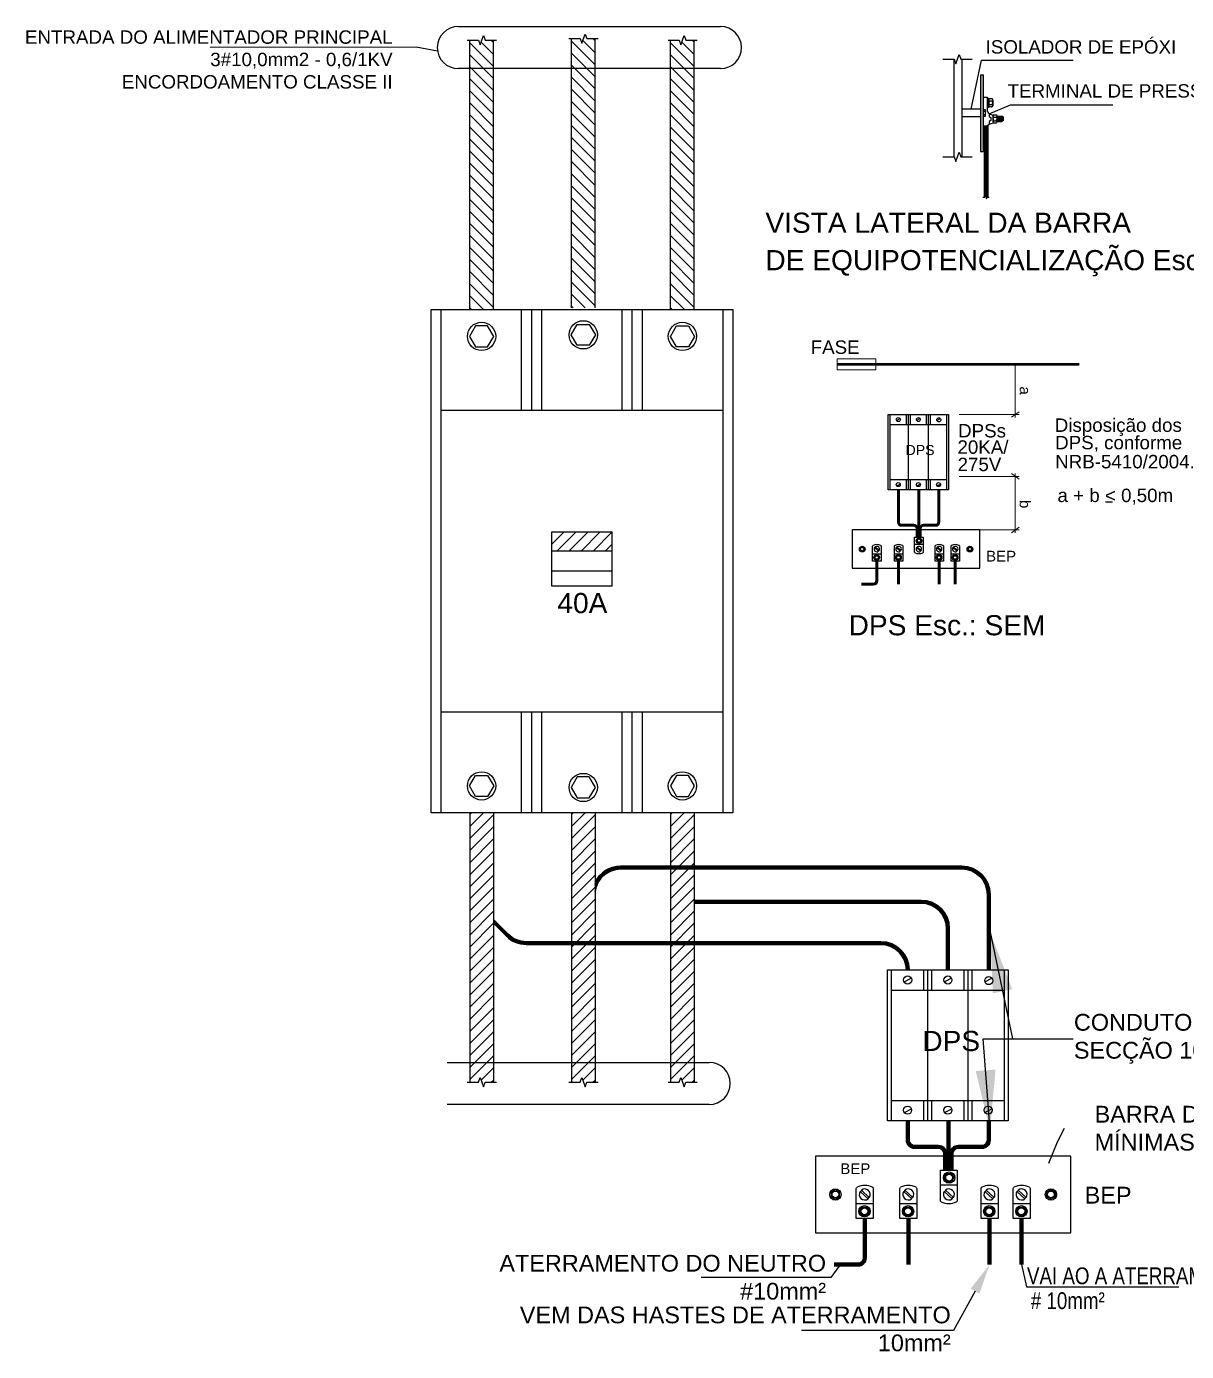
# Model space of a CAD drawing. Header units: millimetres. Extents: x 425 to 646, y 332 to 411.
# Drawn here: x 465.156 to 468.614, y 349.545 to 353.494 of the extents above; entities that cross this region are included whole.
import ezdxf
from ezdxf.enums import TextEntityAlignment as Align

# ---------------------------------------------------------------- set-up
doc = ezdxf.new("R2010")
doc.units = ezdxf.units.MM
doc.linetypes.add('Dashed', pattern=[0.75, 0.5, -0.25])
for name, color, linetype in [('C01', 1, 'Continuous'), ('C02', 7, 'Continuous'), ('C03', 7, 'Continuous'), ('C04', 7, 'Continuous'), ('Cotas', 1, 'Continuous'), ('L14', 7, 'Continuous'), ('L25', 7, 'Continuous'), ('L27', 7, 'Continuous'), ('LO-Condutos', 210, 'Continuous')]:
    doc.layers.add(name, color=color, linetype=linetype)
doc.layers.add('Cota', color=7, linetype='Continuous', lineweight=25)
doc.layers.add('EL -Condutos piso', color=8, linetype='Dashed', lineweight=30)
doc.styles.add('ARIAL', font='arial.ttf')
doc.dimstyles.get("Standard").update_dxf_attribs({"dimtxt": 0.18, "dimasz": 0.18, "dimexe": 0.18, "dimexo": 0.0625, "dimgap": 0.09, "dimtad": 0, "dimtih": 1, "dimtoh": 1, "dimdec": 4, "dimzin": 0, "dimdsep": 46, "dimtxsty": 'Standard', "dimcen": 0.09, "dimadec": 0, "dimazin": 0, "dimtfac": 1, "dimtdec": 4, "dimtofl": 0, "dimtmove": 0, "dimatfit": 3, "dimfxl": 0, "dimtolj": 1, "dimtzin": 0, "dimarcsym": 0})

# ---------------------------------------------------------------- blocks, each defined once
blk = doc.blocks.new('*X65')
at = {"color": 0}
for p, q in [((2089, 1032), (2089, 1032)), ((2089, 1032), (2089, 1032)), ((2090, 1032), (2090, 1032)), ((2091, 1031), (2091, 1032)), ((2091, 1032), (2091, 1032)), ((2092, 1031), (2092, 1032)), ((2092, 1031), (2092, 1032)), ((2092, 1031), (2119, 1031)), ((2093, 1031), (2093, 1032)), ((2094, 1030), (2094, 1032)), ((2094, 1031), (2094, 1032)), ((2094, 1031), (2116, 1031)), ((2095, 1030), (2095, 1032)), ((2095, 1030), (2114, 1030)), ((2096, 1029), (2096, 1032)), ((2096, 1030), (2096, 1032)), ((2096, 1029), (2113, 1029)), ((2097, 1029), (2097, 1032)), ((2097, 1029), (2111, 1029)), ((2098, 1028), (2098, 1032)), ((2098, 1028), (2098, 1032)), ((2098, 1028), (2110, 1028)), ((2099, 1027), (2099, 1032)), ((2099, 1027), (2099, 1032)), ((2099, 1028), (2109, 1028)), ((2099, 1027), (2108, 1027)), ((2100, 1026), (2100, 1032)), ((2100, 1026), (2107, 1026)), ((2100, 1026), (2106, 1026)), ((2101, 1024), (2101, 1032)), ((2101, 1025), (2101, 1032)), ((2101, 1025), (2105, 1025)), ((2101, 1024), (2104, 1024)), ((2101, 1024), (2103, 1024)), ((2102, 1023), (2102, 1032)), ((2102, 1022), (2102, 1032)), ((2102, 1023), (2103, 1023)), ((2102, 1022), (2102, 1022)), ((2103, 1023), (2103, 1032)), ((2104, 1025), (2104, 1032)), ((2104, 1024), (2104, 1032)), ((2105, 1025), (2105, 1032)), ((2106, 1026), (2106, 1032)), ((2106, 1026), (2106, 1032)), ((2107, 1026), (2107, 1032)), ((2108, 1027), (2108, 1032)), ((2108, 1027), (2108, 1032)), ((2109, 1028), (2109, 1032)), ((2109, 1028), (2109, 1032)), ((2110, 1028), (2110, 1032)), ((2111, 1029), (2111, 1032)), ((2111, 1029), (2111, 1032)), ((2112, 1029), (2112, 1032)), ((2112, 1029), (2112, 1032)), ((2113, 1030), (2113, 1032)), ((2114, 1030), (2114, 1032)), ((2114, 1030), (2114, 1032)), ((2115, 1030), (2115, 1032)), ((2116, 1031), (2116, 1032)), ((2116, 1030), (2116, 1032)), ((2117, 1031), (2117, 1032)), ((2118, 1031), (2118, 1032)), ((2118, 1031), (2118, 1032)), ((2119, 1031), (2119, 1032)), ((2119, 1031), (2119, 1032)), ((2120, 1031), (2120, 1032)), ((2121, 1031), (2121, 1032)), ((2121, 1031), (2121, 1032)), ((2122, 1032), (2122, 1032)), ((2122, 1032), (2122, 1032)), ((2123, 1032), (2123, 1032)), ((2124, 1032), (2124, 1032)), ((2124, 1032), (2124, 1032)), ((2125, 1032), (2125, 1032)), ((2126, 1032), (2126, 1032)), ((2126, 1032), (2126, 1032)), ((2127, 1032), (2127, 1032)), ((2128, 1031), (2128, 1032)), ((2128, 1031), (2128, 1032)), ((2129, 1031), (2129, 1032)), ((2129, 1031), (2129, 1032)), ((2129, 1031), (2158, 1031)), ((2130, 1031), (2130, 1032)), ((2131, 1031), (2131, 1032)), ((2131, 1031), (2131, 1032)), ((2132, 1031), (2132, 1032)), ((2132, 1031), (2132, 1032)), ((2132, 1031), (2156, 1031)), ((2133, 1030), (2133, 1032)), ((2134, 1030), (2134, 1032)), ((2134, 1030), (2134, 1032)), ((2134, 1030), (2154, 1030)), ((2135, 1030), (2135, 1032)), ((2136, 1030), (2136, 1032)), ((2136, 1029), (2136, 1032)), ((2136, 1029), (2153, 1029)), ((2137, 1029), (2137, 1032)), ((2138, 1029), (2138, 1032)), ((2138, 1029), (2138, 1032)), ((2138, 1029), (2152, 1029)), ((2139, 1028), (2139, 1032)), ((2139, 1028), (2139, 1032)), ((2139, 1028), (2151, 1028)), ((2140, 1028), (2140, 1032)), ((2140, 1028), (2150, 1028)), ((2141, 1027), (2141, 1032)), ((2141, 1027), (2141, 1032)), ((2141, 1027), (2150, 1027)), ((2142, 1026), (2142, 1032)), ((2142, 1026), (2142, 1032)), ((2142, 1026), (2149, 1026)), ((2143, 1026), (2143, 1032)), ((2143, 1026), (2149, 1026)), ((2144, 1025), (2144, 1032)), ((2144, 1025), (2144, 1032)), ((2144, 1025), (2148, 1025)), ((2145, 1024), (2145, 1032)), ((2145, 1024), (2148, 1024)), ((2145, 1024), (2148, 1024)), ((2146, 1023), (2146, 1032)), ((2146, 1023), (2146, 1032)), ((2146, 1023), (2147, 1023)), ((2147, 1022), (2147, 1032)), ((2147, 1022), (2147, 1022)), ((2148, 1024), (2148, 1032)), ((2148, 1025), (2148, 1032)), ((2149, 1026), (2149, 1032)), ((2149, 1026), (2149, 1032)), ((2150, 1027), (2150, 1032)), ((2151, 1028), (2151, 1032)), ((2151, 1028), (2151, 1032)), ((2152, 1029), (2152, 1032)), ((2152, 1029), (2152, 1032)), ((2153, 1029), (2153, 1032)), ((2154, 1030), (2154, 1032)), ((2154, 1030), (2154, 1032)), ((2155, 1030), (2155, 1032)), ((2156, 1031), (2156, 1032)), ((2156, 1031), (2156, 1032)), ((2157, 1031), (2157, 1032)), ((2158, 1031), (2158, 1032)), ((2158, 1031), (2158, 1032)), ((2159, 1031), (2159, 1032)), ((2159, 1031), (2159, 1032)), ((2160, 1031), (2160, 1032)), ((2161, 1031), (2161, 1032))]:
    blk.add_line(p, q, dxfattribs=at)
blk = doc.blocks.new('*X64')
at = {"color": 0}
for p, q in [((2088, 982), (2088, 982)), ((2089, 982), (2089, 982)), ((2089, 982), (2089, 982)), ((2090, 982), (2090, 982)), ((2091, 982), (2120, 982)), ((2091, 982), (2091, 982)), ((2091, 982), (2091, 982)), ((2092, 982), (2092, 982)), ((2092, 982), (2092, 982)), ((2093, 982), (2117, 982)), ((2093, 982), (2093, 982)), ((2094, 982), (2094, 983)), ((2094, 982), (2094, 983)), ((2095, 983), (2115, 983)), ((2095, 982), (2095, 983)), ((2096, 984), (2113, 984)), ((2096, 982), (2096, 984)), ((2096, 982), (2096, 984)), ((2097, 984), (2111, 984)), ((2097, 982), (2097, 984)), ((2098, 986), (2109, 986)), ((2098, 985), (2110, 985)), ((2098, 982), (2098, 985)), ((2098, 982), (2098, 985)), ((2099, 982), (2099, 987)), ((2099, 986), (2108, 986)), ((2099, 982), (2099, 986)), ((2100, 988), (2105, 988)), ((2100, 987), (2107, 987)), ((2100, 987), (2106, 987)), ((2100, 982), (2100, 987)), ((2101, 989), (2104, 989)), ((2101, 989), (2104, 989)), ((2101, 982), (2101, 989)), ((2101, 982), (2101, 988)), ((2102, 991), (2102, 991)), ((2102, 982), (2102, 991)), ((2102, 990), (2103, 990)), ((2102, 982), (2102, 990)), ((2103, 982), (2103, 990)), ((2104, 982), (2104, 989)), ((2104, 982), (2104, 989)), ((2105, 982), (2105, 988)), ((2106, 982), (2106, 988)), ((2106, 982), (2106, 987)), ((2107, 982), (2107, 987)), ((2108, 982), (2108, 986)), ((2108, 982), (2108, 986)), ((2109, 982), (2109, 986)), ((2109, 982), (2109, 985)), ((2110, 982), (2110, 985)), ((2111, 982), (2111, 985)), ((2111, 982), (2111, 984)), ((2112, 982), (2112, 984)), ((2112, 982), (2112, 984)), ((2113, 982), (2113, 984)), ((2114, 982), (2114, 983)), ((2114, 982), (2114, 983)), ((2115, 982), (2115, 983)), ((2116, 982), (2116, 983)), ((2116, 982), (2116, 983)), ((2117, 982), (2117, 983)), ((2118, 982), (2118, 982)), ((2118, 982), (2118, 982)), ((2119, 982), (2119, 982)), ((2119, 982), (2119, 982)), ((2120, 982), (2120, 982)), ((2121, 982), (2121, 982)), ((2121, 982), (2121, 982)), ((2122, 982), (2122, 982)), ((2122, 982), (2122, 982)), ((2123, 982), (2123, 982)), ((2124, 982), (2124, 982)), ((2124, 982), (2124, 982)), ((2125, 982), (2125, 982)), ((2126, 982), (2126, 982)), ((2126, 982), (2126, 982)), ((2127, 982), (2127, 982)), ((2128, 982), (2159, 982)), ((2128, 982), (2128, 982)), ((2128, 982), (2128, 982)), ((2129, 982), (2129, 982)), ((2129, 982), (2129, 982)), ((2130, 982), (2130, 982)), ((2131, 982), (2131, 982)), ((2131, 982), (2131, 982)), ((2132, 982), (2132, 983)), ((2132, 982), (2132, 983)), ((2132, 982), (2156, 982)), ((2133, 982), (2133, 983)), ((2134, 983), (2154, 983)), ((2134, 982), (2134, 983)), ((2134, 982), (2134, 983)), ((2135, 982), (2135, 983)), ((2136, 984), (2153, 984)), ((2136, 982), (2136, 984)), ((2136, 982), (2136, 984)), ((2137, 984), (2152, 984)), ((2137, 982), (2137, 984)), ((2138, 982), (2138, 985)), ((2138, 982), (2138, 984)), ((2139, 985), (2151, 985)), ((2139, 982), (2139, 985)), ((2139, 982), (2139, 985)), ((2140, 986), (2151, 986)), ((2140, 982), (2140, 986)), ((2141, 986), (2150, 986)), ((2141, 982), (2141, 986)), ((2141, 982), (2141, 986)), ((2142, 987), (2149, 987)), ((2142, 982), (2142, 987)), ((2142, 982), (2142, 987)), ((2143, 982), (2143, 988)), ((2143, 987), (2149, 987)), ((2144, 989), (2148, 989)), ((2144, 982), (2144, 989)), ((2144, 988), (2148, 988)), ((2144, 982), (2144, 988)), ((2145, 989), (2148, 989)), ((2145, 982), (2145, 989)), ((2146, 990), (2147, 990)), ((2146, 982), (2146, 990)), ((2146, 982), (2146, 990)), ((2147, 991), (2147, 991)), ((2147, 982), (2147, 991)), ((2148, 982), (2148, 990)), ((2148, 982), (2148, 989)), ((2149, 982), (2149, 988)), ((2149, 982), (2149, 987)), ((2150, 982), (2150, 986)), ((2151, 982), (2151, 986)), ((2151, 982), (2151, 985)), ((2152, 982), (2152, 985)), ((2152, 982), (2152, 984)), ((2153, 982), (2153, 984)), ((2154, 982), (2154, 983)), ((2154, 982), (2154, 983)), ((2155, 982), (2155, 983)), ((2156, 982), (2156, 983)), ((2156, 982), (2156, 982)), ((2157, 982), (2157, 982)), ((2158, 982), (2158, 982)), ((2158, 982), (2158, 982)), ((2159, 982), (2159, 982)), ((2159, 982), (2159, 982)), ((2160, 982), (2160, 982))]:
    blk.add_line(p, q, dxfattribs=at)
blk = doc.blocks.new('*X66')
at = {"color": 0, "linetype": 'Continuous'}
for p, q in [((9020.7, -152.5), (9018.4, -125.5)), ((9025.1, -152.5), (9022.8, -125.5)), ((9029.5, -152.5), (9027.2, -125.5)), ((9033.9, -152.5), (9031.6, -125.5)), ((9038.3, -151.9), (9036, -125.5))]:
    blk.add_line(p, q, dxfattribs=at)

msp = doc.modelspace()

# ---------------------------------------------------------------- hatches: boundary and pattern name
at = {"layer": 'Cotas'}
h = msp.add_hatch(dxfattribs=at)
h.set_pattern_fill('ANSI31', color=256, scale=0.008, angle=90, style=0)
h.set_pattern_definition([(135, (438.410662, 341.639722), (-0.017960512, -0.017960512), [])])
h.paths.add_polyline_path([(466.54764, 353.45333), (466.5228, 353.45333), (466.5178, 353.46707), (466.5078, 353.43959), (466.5028, 353.45333), (466.47689, 353.45333), (466.47689, 352.6505), (466.54764, 352.6505)])
h = msp.add_hatch(dxfattribs=at)
h.set_pattern_fill('ANSI31', color=256, scale=0.008, angle=90, style=0)
h.set_pattern_definition([(135, (438.71367, 341.644344), (-0.017960512, -0.017960512), [])])
h.paths.add_polyline_path([(466.85065, 353.45795), (466.82581, 353.45795), (466.82081, 353.47169), (466.81081, 353.44421), (466.80581, 353.45795), (466.7799, 353.45795), (466.7799, 352.65512), (466.85065, 352.65512)])
h = msp.add_hatch(dxfattribs=at)
h.set_pattern_fill('ANSI31', color=256, scale=0.008, angle=90, style=0)
h.set_pattern_definition([(135, (439.009437, 341.639722), (-0.017960512, -0.017960512), [])])
h.paths.add_polyline_path([(467.14641, 353.45333), (467.12158, 353.45333), (467.11658, 353.46707), (467.10658, 353.43959), (467.10158, 353.45333), (467.07566, 353.45333), (467.07566, 352.6505), (467.14641, 352.6505)])
h = msp.add_hatch(dxfattribs=at)
h.set_pattern_fill('ANSI31', color=256, scale=0.008, angle=90, style=0)
h.set_pattern_definition([(225, (438.410662, 362.16128), (-0.017960512, 0.017960512), [])])
h.paths.add_polyline_path([(466.54764, 350.34767), (466.5228, 350.34767), (466.5178, 350.33394), (466.5078, 350.36141), (466.5028, 350.34767), (466.47689, 350.34767), (466.47689, 351.1505), (466.54764, 351.1505)])
h = msp.add_hatch(dxfattribs=at)
h.set_pattern_fill('ANSI31', color=256, scale=0.008, angle=90, style=0)
h.set_pattern_definition([(225, (438.71367, 362.16128), (-0.017960512, 0.017960512), [])])
h.paths.add_polyline_path([(466.85065, 350.34767), (466.82581, 350.34767), (466.82081, 350.33394), (466.81081, 350.36141), (466.80581, 350.34767), (466.7799, 350.34767), (466.7799, 351.1505), (466.85065, 351.1505)])
h = msp.add_hatch(dxfattribs=at)
h.set_pattern_fill('ANSI31', color=256, scale=0.008, angle=90, style=0)
h.set_pattern_definition([(225, (439.009437, 362.16128), (-0.017960512, 0.017960512), [])])
h.paths.add_polyline_path([(467.14641, 350.34767), (467.12158, 350.34767), (467.11658, 350.33394), (467.10658, 350.36141), (467.10158, 350.34767), (467.07566, 350.34767), (467.07566, 351.1505), (467.14641, 351.1505)])
at = {"layer": 'L14', "linetype": 'Continuous'}
h = msp.add_hatch(dxfattribs=at)
h.set_pattern_fill('ANSI31', scale=0.008, style=0)
h.set_pattern_definition([(45, (448.90129, 312.973363), (-0.017960512, 0.017960512), [])])
h.paths.add_polyline_path([(466.90165, 351.9305), (466.90165, 351.98794), (466.72165, 351.98794), (466.72165, 351.9305)])

# ---------------------------------------------------------------- linework, layer by layer
for p, q in [((466.47689, 352.6505), (466.47689, 353.45374)), ((466.54764, 352.6505), (466.54764, 353.45374)), ((466.7799, 352.65512), (466.7799, 353.45836)), ((466.85065, 352.65512), (466.85065, 353.45836)), ((467.07566, 352.6505), (467.07566, 353.45374)), ((467.14641, 352.6505), (467.14641, 353.45374)), ((467.67797, 351.92282), (467.70324, 351.92282)), ((467.69556, 351.92997), (467.68367, 351.941)), ((467.69737, 351.93193), (467.68548, 351.94296)), ((467.74289, 351.92282), (467.76816, 351.92282)), ((467.76048, 351.92997), (467.74859, 351.941)), ((467.76229, 351.93193), (467.7504, 351.94296)), ((467.82849, 351.95011), (467.80323, 351.95011)), ((467.80909, 351.941), (467.82098, 351.92997)), ((467.81091, 351.94296), (467.8228, 351.93193)), ((467.8639, 351.92282), (467.88917, 351.92282)), ((467.88148, 351.92997), (467.86959, 351.941)), ((467.8833, 351.93193), (467.87141, 351.94296)), ((467.91177, 351.92282), (467.93703, 351.92282)), ((467.92935, 351.92997), (467.91746, 351.941)), ((467.93117, 351.93193), (467.91928, 351.94296)), ((466.47689, 351.1505), (466.47689, 350.34726)), ((466.54764, 351.1505), (466.54764, 350.34726)), ((466.7799, 351.1505), (466.7799, 350.34726)), ((466.85065, 351.1505), (466.85065, 350.34726)), ((467.07566, 351.1505), (467.07566, 350.34726)), ((467.14641, 351.1505), (467.14641, 350.34726)), ((467.66448, 349.99993), (467.6407, 350.022)), ((467.66811, 350.00385), (467.64433, 350.02591)), ((467.79432, 349.99993), (467.77054, 350.022)), ((467.79795, 350.00385), (467.77417, 350.02591)), ((467.93035, 350.04021), (467.87981, 350.04021)), ((467.89154, 350.022), (467.91532, 349.99993)), ((467.89517, 350.02591), (467.91895, 350.00385)), ((468.03633, 349.99993), (468.01255, 350.022)), ((468.03996, 350.00385), (468.01618, 350.02591)), ((468.13207, 349.99993), (468.10829, 350.022)), ((468.1357, 350.00385), (468.11192, 350.02591)), ((467.6293, 349.98563), (467.67984, 349.98563)), ((467.75914, 349.98563), (467.80968, 349.98563)), ((468.00115, 349.98563), (468.05169, 349.98563)), ((468.09689, 349.98563), (468.14743, 349.98563))]:
    msp.add_line(p, q)
at = {"color": 7, "linetype": 'Continuous'}
for p, q in [((467.74955, 352.12512), (467.76015, 352.13042)), ((467.80955, 352.12512), (467.82015, 352.13042)), ((467.86955, 352.12512), (467.88015, 352.13042)), ((467.77246, 350.25715), (467.79365, 350.26774)), ((467.89246, 350.25715), (467.91365, 350.26774)), ((468.01246, 350.25715), (468.03365, 350.26774))]:
    msp.add_line(p, q, dxfattribs=at)
for points in [[(467.61734, 351.87931), (467.9975, 351.87931), (467.9975, 351.99362), (467.61734, 351.99362)], [(467.82352, 351.96156), (467.81991, 351.95531), (467.81269, 351.95531), (467.80908, 351.96156), (467.81269, 351.96781), (467.81991, 351.96781)], [(467.64685, 351.92924), (467.65311, 351.93285), (467.65311, 351.94007), (467.64685, 351.94368), (467.6406, 351.94007), (467.6406, 351.93285)], [(467.68294, 351.91137), (467.68655, 351.91762), (467.69377, 351.91762), (467.69738, 351.91137), (467.69377, 351.90511), (467.68655, 351.90511)], [(467.74786, 351.91137), (467.75147, 351.91762), (467.75869, 351.91762), (467.7623, 351.91137), (467.75869, 351.90511), (467.75147, 351.90511)], [(467.86887, 351.91137), (467.87248, 351.91762), (467.8797, 351.91762), (467.88331, 351.91137), (467.8797, 351.90511), (467.87248, 351.90511)], [(467.91674, 351.91137), (467.92035, 351.91762), (467.92757, 351.91762), (467.93118, 351.91137), (467.92757, 351.90511), (467.92035, 351.90511)], [(467.96798, 351.92924), (467.96173, 351.93285), (467.96173, 351.94007), (467.96798, 351.94368), (467.97424, 351.94007), (467.97424, 351.93285)], [(467.50804, 349.89861), (468.26835, 349.89861), (468.26835, 350.12724), (467.50804, 350.12724)], [(467.9204, 350.06311), (467.91318, 350.05061), (467.89874, 350.05061), (467.89152, 350.06311), (467.89874, 350.07562), (467.91318, 350.07562)], [(467.56707, 349.99848), (467.57957, 350.0057), (467.57957, 350.02014), (467.56707, 350.02736), (467.55456, 350.02014), (467.55456, 350.0057)], [(468.20933, 349.99848), (468.19682, 350.0057), (468.19682, 350.02014), (468.20933, 350.02736), (468.22183, 350.02014), (468.22183, 350.0057)], [(467.63925, 349.96273), (467.64647, 349.97524), (467.66091, 349.97524), (467.66813, 349.96273), (467.66091, 349.95022), (467.64647, 349.95022)], [(467.76909, 349.96273), (467.77631, 349.97524), (467.79075, 349.97524), (467.79797, 349.96273), (467.79075, 349.95022), (467.77631, 349.95022)], [(468.0111, 349.96273), (468.01832, 349.97524), (468.03276, 349.97524), (468.03998, 349.96273), (468.03276, 349.95022), (468.01832, 349.95022)], [(468.10684, 349.96273), (468.11406, 349.97524), (468.1285, 349.97524), (468.13572, 349.96273), (468.1285, 349.95022), (468.11406, 349.95022)]]:
    msp.add_lwpolyline(points, close=True)
for points in [[(467.80436, 351.92545, -0.230055), (467.80323, 351.92779), (467.80323, 351.97243), (467.82849, 351.97243), (467.82849, 351.92779, -0.230055), (467.82736, 351.92545)], [(467.7021, 351.94748, -0.230055), (467.70324, 351.94513), (467.70324, 351.9005), (467.67797, 351.9005), (467.67797, 351.94513, -0.230055), (467.67911, 351.94748)], [(467.76702, 351.94748, -0.230055), (467.76816, 351.94513), (467.76816, 351.9005), (467.74289, 351.9005), (467.74289, 351.94513, -0.230055), (467.74403, 351.94748)], [(467.88803, 351.94748, -0.230055), (467.88917, 351.94513), (467.88917, 351.9005), (467.8639, 351.9005), (467.8639, 351.94513, -0.230055), (467.86503, 351.94748)], [(467.9359, 351.94748, -0.230055), (467.93703, 351.94513), (467.93703, 351.9005), (467.91177, 351.9005), (467.91177, 351.94513, -0.230055), (467.9129, 351.94748)], [(467.88208, 349.9909, -0.230055), (467.87981, 349.99558), (467.87981, 350.08485), (467.93035, 350.08485), (467.93035, 349.99558, -0.230055), (467.92807, 349.9909)], [(467.67756, 350.03495, -0.230055), (467.67984, 350.03027), (467.67984, 349.941), (467.6293, 349.941), (467.6293, 350.03027, -0.230055), (467.63158, 350.03495)], [(467.8074, 350.03495, -0.230055), (467.80968, 350.03027), (467.80968, 349.941), (467.75914, 349.941), (467.75914, 350.03027, -0.230055), (467.76142, 350.03495)], [(468.04942, 350.03495, -0.230055), (468.05169, 350.03027), (468.05169, 349.941), (468.00115, 349.941), (468.00115, 350.03027, -0.230055), (468.00343, 350.03495)], [(468.14515, 350.03495, -0.230055), (468.14743, 350.03027), (468.14743, 349.941), (468.09689, 349.941), (468.09689, 350.03027, -0.230055), (468.09917, 350.03495)]]:
    msp.add_lwpolyline(points, format="xyb")
for centre, radius in [((467.75442, 352.12863), 0.006), ((467.81442, 352.12863), 0.006), ((467.87442, 352.12863), 0.006), ((467.7822, 350.26417), 0.012), ((467.9022, 350.26417), 0.012), ((468.0222, 350.26417), 0.012)]:
    msp.add_circle(centre, radius, dxfattribs=at)
for centre, radius in [((467.8163, 351.96156), 0.00843), ((467.8163, 351.96156), 0.00509), ((467.64685, 351.93646), 0.00843), ((467.64685, 351.93646), 0.00509), ((467.69016, 351.91137), 0.00843), ((467.69016, 351.91137), 0.00509), ((467.75508, 351.91137), 0.00843), ((467.75508, 351.91137), 0.00509), ((467.87609, 351.91137), 0.00843), ((467.87609, 351.91137), 0.00509), ((467.92396, 351.91137), 0.00843), ((467.92396, 351.91137), 0.00509), ((467.96798, 351.93646), 0.00843), ((467.96798, 351.93646), 0.00509), ((467.90596, 350.06311), 0.01687), ((467.90596, 350.06311), 0.01017), ((467.56707, 350.01292), 0.01687), ((467.56707, 350.01292), 0.01017), ((468.20933, 350.01292), 0.01687), ((468.20933, 350.01292), 0.01017), ((467.65369, 349.96273), 0.01687), ((467.78353, 349.96273), 0.01687), ((468.02554, 349.96273), 0.01687), ((468.12128, 349.96273), 0.01687), ((467.65369, 349.96273), 0.01017), ((467.78353, 349.96273), 0.01017), ((468.02554, 349.96273), 0.01017), ((468.12128, 349.96273), 0.01017)]:
    msp.add_circle(centre, radius)
for centre, radius, start, end in [((467.69061, 351.92068), 0.02916, 66.78151, 113.21849), ((467.69052, 351.93646), 0.00822, 146.48602, 307.79932), ((467.68399, 351.94252), 0.00155, 257.96115, 16.32419), ((467.69052, 351.93646), 0.00822, 326.48602, 127.79932), ((467.69705, 351.93041), 0.00155, 77.96115, 196.32419), ((467.75553, 351.92068), 0.02916, 66.78151, 113.21849), ((467.75544, 351.93646), 0.00822, 146.48602, 307.79932), ((467.74891, 351.94252), 0.00155, 257.96115, 16.32419), ((467.75544, 351.93646), 0.00822, 326.48602, 127.79932), ((467.76197, 351.93041), 0.00155, 77.96115, 196.32419), ((467.81586, 351.95225), 0.02916, 246.78151, 293.21849), ((467.81594, 351.93646), 0.00822, 146.48602, 307.79932), ((467.80942, 351.94252), 0.00155, 257.96115, 16.32419), ((467.81594, 351.93646), 0.00822, 326.48602, 127.79932), ((467.82247, 351.93041), 0.00155, 77.96115, 196.32419), ((467.87653, 351.92068), 0.02916, 66.78151, 113.21849), ((467.87645, 351.93646), 0.00822, 146.48602, 307.79932), ((467.86992, 351.94252), 0.00155, 257.96115, 16.32419), ((467.87645, 351.93646), 0.00822, 326.48602, 127.79932), ((467.88298, 351.93041), 0.00155, 77.96115, 196.32419), ((467.9244, 351.92068), 0.02916, 66.78151, 113.21849), ((467.92432, 351.93646), 0.00822, 146.48602, 307.79932), ((467.91779, 351.94252), 0.00155, 257.96115, 16.32419), ((467.92432, 351.93646), 0.00822, 326.48602, 127.79932), ((467.93084, 351.93041), 0.00155, 77.96115, 196.32419), ((467.65457, 349.98135), 0.05832, 66.78151, 113.21849), ((467.6544, 350.01292), 0.01644, 146.48602, 307.79932), ((467.64135, 350.02504), 0.00311, 257.96115, 16.32419), ((467.6544, 350.01292), 0.01644, 326.48602, 127.79932), ((467.78441, 349.98135), 0.05832, 66.78151, 113.21849), ((467.78424, 350.01292), 0.01644, 146.48602, 307.79932), ((467.77118, 350.02504), 0.00311, 257.96115, 16.32419), ((467.78424, 350.01292), 0.01644, 326.48602, 127.79932), ((467.90525, 350.01292), 0.01644, 146.48602, 307.79932), ((467.89219, 350.02504), 0.00311, 257.96115, 16.32419), ((467.90525, 350.01292), 0.01644, 326.48602, 127.79932), ((468.02642, 349.98135), 0.05832, 66.78151, 113.21849), ((468.02625, 350.01292), 0.01644, 146.48602, 307.79932), ((468.0132, 350.02504), 0.00311, 257.96115, 16.32419), ((468.02625, 350.01292), 0.01644, 326.48602, 127.79932), ((468.12216, 349.98135), 0.05832, 66.78151, 113.21849), ((468.12199, 350.01292), 0.01644, 146.48602, 307.79932), ((468.10893, 350.02504), 0.00311, 257.96115, 16.32419), ((468.12199, 350.01292), 0.01644, 326.48602, 127.79932), ((467.66746, 350.00081), 0.00311, 77.96115, 196.32419), ((467.7973, 350.00081), 0.00311, 77.96115, 196.32419), ((467.90508, 350.0445), 0.05832, 246.78151, 293.21849), ((467.9183, 350.00081), 0.00311, 77.96115, 196.32419), ((468.03931, 350.00081), 0.00311, 77.96115, 196.32419), ((468.13505, 350.00081), 0.00311, 77.96115, 196.32419)]:
    msp.add_arc(centre, radius, start, end)
at = {"layer": 'C01'}
for p, q in [((468.01162, 353.19731), (468.01162, 352.98581)), ((468.01392, 353.19731), (468.01392, 352.98895)), ((468.01974, 353.19871), (468.01974, 352.98581))]:
    msp.add_line(p, q, dxfattribs=at)
at = {"layer": 'C02'}
for p, q in [((467.99952, 353.35005), (468.00696, 353.35005)), ((468.00696, 353.2831), (468.01968, 353.2831)), ((468.01968, 353.2831), (468.01968, 353.24096)), ((468.01968, 353.28033), (468.02337, 353.28033)), ((468.02337, 353.28033), (468.02337, 353.25234)), ((467.99952, 353.24733), (467.94429, 353.24733)), ((467.99952, 353.22511), (467.94429, 353.22511)), ((468.01417, 353.241), (468.00696, 353.241)), ((468.01417, 353.23063), (468.00696, 353.23063)), ((468.02337, 353.25234), (468.01968, 353.25234)), ((468.01968, 353.24096), (468.02522, 353.23358)), ((468.02522, 353.23358), (468.03728, 353.2297)), ((468.02522, 353.23358), (468.02522, 353.22589)), ((468.02522, 353.22589), (468.02983, 353.22281)), ((468.02983, 353.22281), (468.02983, 353.21359)), ((468.04888, 353.22671), (468.06308, 353.22671)), ((468.04903, 353.22766), (468.04903, 353.20984)), ((468.06308, 353.22671), (468.06308, 353.21107)), ((468.06666, 353.22479), (468.06308, 353.22671)), ((468.06666, 353.22479), (468.06666, 353.21299)), ((468.01787, 353.19731), (468.00696, 353.19731)), ((468.00995, 353.19731), (468.00995, 352.98581)), ((468.01787, 353.19731), (468.02522, 353.20282)), ((468.02132, 353.1999), (468.02132, 352.9858)), ((468.02983, 353.21359), (468.02522, 353.21051)), ((468.02522, 353.21051), (468.02522, 353.20282)), ((468.02522, 353.20282), (468.03765, 353.20725)), ((468.04888, 353.21107), (468.06308, 353.21107)), ((468.06666, 353.21299), (468.06308, 353.21107)), ((467.99952, 353.12158), (468.00696, 353.12158))]:
    msp.add_line(p, q, dxfattribs=at)
for points in [[(467.99952, 353.35005), (467.99952, 353.12158)], [(468.00696, 353.35005), (468.00696, 353.12158)]]:
    msp.add_lwpolyline(points, dxfattribs=at)
for points in [[(468.00696, 353.24528), (468.00696, 353.22635), (468.01417, 353.22635), (468.01417, 353.24528)], [(466.47616, 352.57043), (466.49421, 352.53917), (466.53031, 352.53917), (466.54836, 352.57043), (466.53031, 352.6017), (466.49421, 352.6017)], [(466.85137, 352.57506), (466.83332, 352.54379), (466.79722, 352.54379), (466.77917, 352.57506), (466.79722, 352.60632), (466.83332, 352.60632)], [(467.14714, 352.57043), (467.12909, 352.53917), (467.09299, 352.53917), (467.07494, 352.57043), (467.09299, 352.6017), (467.12909, 352.6017)], [(466.47616, 351.23057), (466.49421, 351.26183), (466.53031, 351.26183), (466.54836, 351.23057), (466.53031, 351.19931), (466.49421, 351.19931)], [(466.85137, 351.22595), (466.83332, 351.25721), (466.79722, 351.25721), (466.77917, 351.22595), (466.79722, 351.19468), (466.83332, 351.19468)], [(467.14714, 351.23057), (467.12909, 351.26183), (467.09299, 351.26183), (467.07494, 351.23057), (467.09299, 351.19931), (467.12909, 351.19931)]]:
    msp.add_lwpolyline(points, close=True, dxfattribs=at)
for centre in [(466.51226, 352.57043), (466.81527, 352.57506), (467.11104, 352.57043), (466.51226, 351.23057), (466.81527, 351.22595), (467.11104, 351.23057)]:
    msp.add_circle(centre, 0.04216, dxfattribs=at)
at = {"layer": 'C03'}
for p, q in [((467.92006, 353.39654), (467.92006, 353.10534)), ((467.94429, 353.39654), (467.94429, 353.10534))]:
    msp.add_line(p, q, dxfattribs=at)
msp.add_solid([(467.99952, 353.35005), (468.00696, 353.35005), (467.99952, 353.12158), (468.00696, 353.12158)], dxfattribs=at)
at = {"layer": 'C04'}
for p, q in [((468.02383, 353.27566), (468.02383, 353.25778)), ((468.02383, 353.27228), (468.03625, 353.27228)), ((468.02383, 353.26116), (468.03625, 353.26116)), ((468.02613, 353.27907), (468.03395, 353.27907)), ((468.03625, 353.27573), (468.03625, 353.25792)), ((468.03369, 353.25434), (468.02639, 353.25434)), ((468.03661, 353.22758), (468.03661, 353.2097)), ((468.03661, 353.2242), (468.04903, 353.2242)), ((468.03891, 353.23099), (468.04673, 353.23099)), ((468.03661, 353.21308), (468.04903, 353.21308)), ((468.04646, 353.20626), (468.03917, 353.20626))]:
    msp.add_line(p, q, dxfattribs=at)
for centre, radius, start, end in [((468.0275, 353.27568), 0.00365, 111.93309, 180.22079), ((468.0275, 353.27568), 0.00365, 180.26169, 248.52604), ((468.03172, 353.26673), 0.00785, 135.01933, 224.98067), ((468.02756, 353.25781), 0.00365, 112.53424, 180.50848), ((468.02756, 353.25781), 0.00365, 180.57801, 251.39724), ((468.03252, 353.25781), 0.00365, 288.60276, 359.48754), ((468.03259, 353.27568), 0.00365, 291.47396, 1.25829), ((468.02837, 353.26673), 0.00785, 315.01933, 44.98067), ((468.03252, 353.25781), 0.00365, 359.62758, 67.46576), ((468.03259, 353.27568), 0.00365, 1.37526, 68.06691), ((468.04027, 353.22761), 0.00365, 111.93309, 180.22079), ((468.04027, 353.22761), 0.00365, 180.26169, 248.52604), ((468.04449, 353.21865), 0.00785, 135.01933, 224.98067), ((468.04536, 353.22761), 0.00365, 291.47396, 1.25829), ((468.04114, 353.21865), 0.00785, 315.01933, 44.98067), ((468.04536, 353.22761), 0.00365, 1.37526, 68.06691), ((468.04033, 353.20973), 0.00365, 112.53424, 180.50848), ((468.04033, 353.20973), 0.00365, 180.57801, 251.39724), ((468.0453, 353.20973), 0.00365, 288.60276, 359.48754), ((468.0453, 353.20973), 0.00365, 359.62758, 67.46576)]:
    msp.add_arc(centre, radius, start, end, dxfattribs=at)
at = {"layer": 'Cota'}
for p, q in [((467.98316, 349.72485), (467.91872, 349.60727)), ((467.91872, 349.60727), (467.46632, 349.60727))]:
    msp.add_line(p, q, dxfattribs=at)
for points in [[(466.44309, 353.49408), (467.22447, 353.49408)], [(466.38114, 353.42093), (466.31691, 353.43291), (465.7034, 353.43169)], [(467.9719, 353.24733), (468.00224, 353.39338), (468.27562, 353.39338)], [(467.22447, 353.36847), (466.44309, 353.36847)], [(468.02522, 353.23358), (468.08865, 353.26019), (468.39415, 353.26019)], [(466.40946, 350.40659), (467.19084, 350.40659)], [(467.19084, 350.28099), (466.40946, 350.28099)], [(468.20306, 350.10605), (468.22927, 350.17006), (468.24962, 350.21008)], [(467.5768, 349.79843), (467.55321, 349.76592), (467.16671, 349.76592)], [(468.12216, 349.80377), (468.13671, 349.73775), (468.5909, 349.73775)]]:
    msp.add_lwpolyline(points, dxfattribs=at)
at = {"layer": 'Cota', "linetype": 'Continuous'}
for points in [[(466.46925, 353.45333), (466.5028, 353.45333), (466.5078, 353.43959), (466.5178, 353.46707), (466.5228, 353.45333), (466.55635, 353.45333)], [(466.77226, 353.45795), (466.80581, 353.45795), (466.81081, 353.44421), (466.82081, 353.47169), (466.82581, 353.45795), (466.85936, 353.45795)], [(467.06803, 353.45333), (467.10158, 353.45333), (467.10658, 353.43959), (467.11658, 353.46707), (467.12158, 353.45333), (467.15513, 353.45333)], [(467.88739, 353.39654), (467.92094, 353.39654), (467.92594, 353.3828), (467.93594, 353.41028), (467.94094, 353.39654), (467.97449, 353.39654)], [(467.88739, 353.10534), (467.92094, 353.10534), (467.92594, 353.0916), (467.93594, 353.11907), (467.94094, 353.10534), (467.97449, 353.10534)], [(466.46925, 350.34767), (466.5028, 350.34767), (466.5078, 350.36141), (466.5178, 350.33394), (466.5228, 350.34767), (466.55635, 350.34767)], [(466.77226, 350.34767), (466.80581, 350.34767), (466.81081, 350.36141), (466.82081, 350.33394), (466.82581, 350.34767), (466.85936, 350.34767)], [(467.06803, 350.34767), (467.10158, 350.34767), (467.10658, 350.36141), (467.11658, 350.33394), (467.12158, 350.34767), (467.15513, 350.34767)]]:
    msp.add_lwpolyline(points, dxfattribs=at)
at = {"layer": 'Cota'}
for centre, start, end in [((466.44309, 353.43127), 90, 270), ((467.22447, 353.43127), 270, 90), ((467.19084, 350.34379), 270, 90)]:
    msp.add_arc(centre, 0.0628, start, end, dxfattribs=at)
msp.add_solid([(467.97001, 349.73206), (468.02642, 349.80377), (467.99632, 349.71764)], dxfattribs=at)
at = {"layer": 'Cotas'}
for p, q in [((468.01726, 353.19731), (468.01726, 352.98303)), ((468.00647, 352.98581), (468.01203, 352.98581)), ((468.01203, 352.98581), (468.01529, 352.99121)), ((468.01529, 352.99121), (468.01784, 352.98061)), ((468.01784, 352.98061), (468.01927, 352.98581)), ((468.01927, 352.98581), (468.0257, 352.98578))]:
    msp.add_line(p, q, dxfattribs=at)
at = {"layer": 'Cotas', "linetype": 'Continuous', "lineweight": 0}
for p, q in [((468.10332, 352.32857), (468.10332, 352.48744)), ((467.93632, 352.33762), (468.11469, 352.33762)), ((468.0923, 352.32926), (468.11434, 352.34598)), ((467.93632, 352.15301), (468.11469, 352.15301)), ((468.0923, 352.16137), (468.11434, 352.14465)), ((468.10332, 352.16206), (468.10332, 351.98457)), ((467.93632, 351.99362), (468.11469, 351.99362)), ((468.0923, 351.98526), (468.11434, 352.00198))]:
    msp.add_line(p, q, dxfattribs=at)
at = {"layer": 'EL -Condutos piso', "linetype": 'Continuous'}
for p, q in [((467.75274, 352.11262), (467.75274, 352.01735)), ((467.75374, 352.11262), (467.75374, 352.01735)), ((467.75474, 352.11262), (467.75474, 352.01735)), ((467.75574, 352.11262), (467.75574, 352.01735)), ((467.75674, 352.11262), (467.75674, 352.01735)), ((467.81334, 352.11262), (467.81334, 351.97243)), ((467.81434, 352.11262), (467.81434, 351.97243)), ((467.81534, 352.11262), (467.81534, 351.97243)), ((467.81634, 352.11262), (467.81634, 351.97243)), ((467.81734, 352.11262), (467.81734, 351.97243)), ((467.87334, 352.11262), (467.87334, 352.01735)), ((467.87434, 352.11262), (467.87434, 352.01735)), ((467.87534, 352.11262), (467.87534, 352.01735)), ((467.87634, 352.11262), (467.87634, 352.01735)), ((467.87734, 352.11262), (467.87734, 352.01735)), ((467.80031, 352.00935), (467.76474, 352.00935)), ((467.80031, 352.00835), (467.76474, 352.00835)), ((467.80031, 352.00735), (467.76474, 352.00735)), ((467.80031, 352.00635), (467.76474, 352.00635)), ((467.80031, 352.00535), (467.76474, 352.00535)), ((467.80831, 351.99735), (467.80831, 351.97243)), ((467.80931, 351.99735), (467.80931, 351.97243)), ((467.81031, 351.99735), (467.81031, 351.97243)), ((467.81131, 351.99735), (467.81131, 351.97243)), ((467.81231, 351.99735), (467.81231, 351.97243)), ((467.81777, 351.99735), (467.81777, 351.97243)), ((467.81877, 351.99735), (467.81877, 351.97243)), ((467.81977, 351.99735), (467.81977, 351.97243)), ((467.82077, 351.99735), (467.82077, 351.97243)), ((467.82177, 351.99735), (467.82177, 351.97243)), ((467.82977, 352.00935), (467.86534, 352.00935)), ((467.82977, 352.00835), (467.86534, 352.00835)), ((467.82977, 352.00735), (467.86534, 352.00735)), ((467.82977, 352.00635), (467.86534, 352.00635)), ((467.82977, 352.00535), (467.86534, 352.00535)), ((467.68861, 351.9005), (467.68861, 351.84189)), ((467.68961, 351.9005), (467.68961, 351.84189)), ((467.69061, 351.9005), (467.69061, 351.84189)), ((467.69161, 351.9005), (467.69161, 351.84189)), ((467.69261, 351.9005), (467.69261, 351.84189)), ((467.75353, 351.9005), (467.75353, 351.83189)), ((467.75453, 351.9005), (467.75453, 351.83189)), ((467.75553, 351.9005), (467.75553, 351.83189)), ((467.75653, 351.9005), (467.75653, 351.83189)), ((467.75753, 351.9005), (467.75753, 351.83189)), ((467.87453, 351.9005), (467.87453, 351.83189)), ((467.87553, 351.9005), (467.87553, 351.83189)), ((467.87653, 351.9005), (467.87653, 351.83189)), ((467.87753, 351.9005), (467.87753, 351.83189)), ((467.87853, 351.9005), (467.87853, 351.83189)), ((467.9224, 351.9005), (467.9224, 351.83189)), ((467.9234, 351.9005), (467.9234, 351.83189)), ((467.9244, 351.9005), (467.9244, 351.83189)), ((467.9254, 351.9005), (467.9254, 351.83189)), ((467.9264, 351.9005), (467.9264, 351.83189)), ((467.64504, 351.83389), (467.68061, 351.83389)), ((467.64504, 351.83289), (467.68061, 351.83289)), ((467.64504, 351.83189), (467.68061, 351.83189)), ((467.64504, 351.83089), (467.68061, 351.83089)), ((467.64504, 351.82989), (467.68061, 351.82989)), ((466.92613, 350.99099), (467.94404, 350.99099)), ((466.92613, 350.98899), (467.94404, 350.98899)), ((466.92613, 350.98699), (467.94404, 350.98699)), ((466.92613, 350.98499), (467.94404, 350.98499)), ((466.92613, 350.98299), (467.94404, 350.98299)), ((467.14641, 350.88942), (467.82244, 350.88942)), ((467.14641, 350.88742), (467.82244, 350.88742)), ((468.02004, 350.68214), (468.02004, 350.90699)), ((468.02204, 350.68214), (468.02204, 350.90699)), ((468.02404, 350.68214), (468.02404, 350.90699)), ((468.02604, 350.68214), (468.02604, 350.90699)), ((468.02804, 350.68214), (468.02804, 350.90699)), ((467.14641, 350.88542), (467.82244, 350.88542)), ((467.14641, 350.88342), (467.82244, 350.88342)), ((467.14641, 350.88142), (467.82244, 350.88142)), ((466.54764, 350.83251), (466.59175, 350.7884)), ((466.54764, 350.82968), (466.59034, 350.78698)), ((466.54764, 350.82685), (466.58892, 350.78557)), ((466.54764, 350.82403), (466.58751, 350.78416)), ((466.54764, 350.8212), (466.58609, 350.78274)), ((467.89844, 350.68214), (467.89844, 350.80542)), ((467.90044, 350.68214), (467.90044, 350.80542)), ((467.90244, 350.68214), (467.90244, 350.80542)), ((467.90444, 350.68214), (467.90444, 350.80542)), ((467.90644, 350.68214), (467.90644, 350.80542)), ((466.64549, 350.76614), (467.70244, 350.76614)), ((466.64549, 350.76414), (467.70244, 350.76414)), ((466.64549, 350.76214), (467.70244, 350.76214)), ((466.64549, 350.76014), (467.70244, 350.76014)), ((466.64549, 350.75814), (467.70244, 350.75814)), ((467.77884, 350.23214), (467.77884, 350.1747)), ((467.78084, 350.23214), (467.78084, 350.1747)), ((467.78284, 350.23214), (467.78284, 350.1747)), ((467.78484, 350.23214), (467.78484, 350.1747)), ((467.78684, 350.23214), (467.78684, 350.1747)), ((467.90004, 350.23214), (467.90004, 350.08485)), ((467.90204, 350.23214), (467.90204, 350.08485)), ((467.90404, 350.23214), (467.90404, 350.08485)), ((467.90604, 350.23214), (467.90604, 350.08485)), ((467.90804, 350.23214), (467.90804, 350.08485)), ((468.02004, 350.23214), (468.02004, 350.1747)), ((468.02204, 350.23214), (468.02204, 350.1747)), ((468.02404, 350.23214), (468.02404, 350.1747)), ((468.02604, 350.23214), (468.02604, 350.1747)), ((468.02804, 350.23214), (468.02804, 350.1747)), ((467.87398, 350.1587), (467.80284, 350.1587)), ((467.87398, 350.1567), (467.80284, 350.1567)), ((467.87398, 350.1547), (467.80284, 350.1547)), ((467.87398, 350.1527), (467.80284, 350.1527)), ((467.87398, 350.1507), (467.80284, 350.1507)), ((467.9329, 350.1587), (468.00404, 350.1587)), ((467.9329, 350.1567), (468.00404, 350.1567)), ((467.9329, 350.1547), (468.00404, 350.1547)), ((467.9329, 350.1527), (468.00404, 350.1527)), ((467.9329, 350.1507), (468.00404, 350.1507)), ((467.88998, 350.1347), (467.88998, 350.08485)), ((467.89198, 350.1347), (467.89198, 350.08485)), ((467.89398, 350.1347), (467.89398, 350.08485)), ((467.89598, 350.1347), (467.89598, 350.08485)), ((467.89798, 350.1347), (467.89798, 350.08485)), ((467.9089, 350.1347), (467.9089, 350.08485)), ((467.9109, 350.1347), (467.9109, 350.08485)), ((467.9129, 350.1347), (467.9129, 350.08485)), ((467.9149, 350.1347), (467.9149, 350.08485)), ((467.9169, 350.1347), (467.9169, 350.08485)), ((467.65057, 349.941), (467.65057, 349.82377)), ((467.65257, 349.941), (467.65257, 349.82377)), ((467.65457, 349.941), (467.65457, 349.82377)), ((467.65657, 349.941), (467.65657, 349.82377)), ((467.65857, 349.941), (467.65857, 349.82377)), ((467.78041, 349.941), (467.78041, 349.80377)), ((467.78241, 349.941), (467.78241, 349.80377)), ((467.78441, 349.941), (467.78441, 349.80377)), ((467.78641, 349.941), (467.78641, 349.80377)), ((467.78841, 349.941), (467.78841, 349.80377)), ((468.02242, 349.941), (468.02242, 349.80377)), ((468.02442, 349.941), (468.02442, 349.80377)), ((468.02642, 349.941), (468.02642, 349.80377)), ((468.02842, 349.941), (468.02842, 349.80377)), ((468.03042, 349.941), (468.03042, 349.80377)), ((468.11816, 349.941), (468.11816, 349.80377)), ((468.12016, 349.941), (468.12016, 349.80377)), ((468.12216, 349.941), (468.12216, 349.80377)), ((468.12416, 349.941), (468.12416, 349.80377)), ((468.12616, 349.941), (468.12616, 349.80377)), ((467.56343, 349.80777), (467.63457, 349.80777)), ((467.56343, 349.80577), (467.63457, 349.80577)), ((467.56343, 349.80377), (467.63457, 349.80377)), ((467.56343, 349.80177), (467.63457, 349.80177)), ((467.56343, 349.79977), (467.63457, 349.79977))]:
    msp.add_line(p, q, dxfattribs=at)
for centre, radius, start, end in [((467.76474, 352.01735), 0.012, 180, 270), ((467.76474, 352.01735), 0.011, 180, 270), ((467.76474, 352.01735), 0.01, 180, 270), ((467.76474, 352.01735), 0.009, 180, 270), ((467.76474, 352.01735), 0.008, 180, 270), ((467.80031, 351.99735), 0.012, 0, 90), ((467.80031, 351.99735), 0.011, 0, 90), ((467.80031, 351.99735), 0.01, 0, 90), ((467.80031, 351.99735), 0.009, 0, 90), ((467.80031, 351.99735), 0.008, 0, 90), ((467.82977, 351.99735), 0.012, 90, 180), ((467.82977, 351.99735), 0.011, 90, 180), ((467.82977, 351.99735), 0.01, 90, 180), ((467.82977, 351.99735), 0.009, 90, 180), ((467.82977, 351.99735), 0.008, 90, 180), ((467.86534, 352.01735), 0.01, 270, 0), ((467.86534, 352.01735), 0.009, 270, 0), ((467.86534, 352.01735), 0.008, 270, 0), ((467.86534, 352.01735), 0.011, 270, 0), ((467.86534, 352.01735), 0.012, 270, 0), ((467.68061, 351.84189), 0.012, 270, 0), ((467.68061, 351.84189), 0.011, 270, 0), ((467.68061, 351.84189), 0.008, 270, 0), ((467.68061, 351.84189), 0.009, 270, 0), ((467.68061, 351.84189), 0.01, 270, 0), ((466.92613, 350.90699), 0.084, 90, 153.97122), ((466.92613, 350.90699), 0.082, 90, 156.99784), ((466.92613, 350.90699), 0.08, 90, 160.64831), ((466.92613, 350.90699), 0.078, 90, 165.39673), ((466.92613, 350.90699), 0.076, 90, 173.29498), ((467.94404, 350.90699), 0.084, 0, 90), ((467.94404, 350.90699), 0.082, 0, 90), ((467.94404, 350.90699), 0.08, 0, 90), ((467.94404, 350.90699), 0.078, 0, 90), ((467.94404, 350.90699), 0.076, 0, 90), ((467.82244, 350.80542), 0.084, 0, 90), ((467.82244, 350.80542), 0.082, 0, 90), ((467.82244, 350.80542), 0.08, 0, 90), ((467.82244, 350.80542), 0.078, 0, 90), ((467.82244, 350.80542), 0.076, 0, 90), ((466.64549, 350.84214), 0.084, 225, 270), ((466.64549, 350.84214), 0.082, 225, 270), ((466.64549, 350.84214), 0.08, 225, 270), ((466.64549, 350.84214), 0.078, 225, 270), ((466.64549, 350.84214), 0.076, 225, 270), ((467.70244, 350.68214), 0.084, 0, 90), ((467.70244, 350.68214), 0.082, 0, 90), ((467.70244, 350.68214), 0.08, 0, 90), ((467.70244, 350.68214), 0.078, 0, 90), ((467.70244, 350.68214), 0.076, 0, 90), ((467.80284, 350.1747), 0.024, 180, 270), ((467.80284, 350.1747), 0.022, 180, 270), ((467.80284, 350.1747), 0.02, 180, 270), ((467.80284, 350.1747), 0.018, 180, 270), ((467.80284, 350.1747), 0.016, 180, 270), ((467.87398, 350.1347), 0.024, 0, 90), ((467.87398, 350.1347), 0.022, 0, 90), ((467.87398, 350.1347), 0.02, 0, 90), ((467.87398, 350.1347), 0.018, 0, 90), ((467.87398, 350.1347), 0.016, 0, 90), ((467.9329, 350.1347), 0.024, 90, 180), ((467.9329, 350.1347), 0.022, 90, 180), ((467.9329, 350.1347), 0.02, 90, 180), ((467.9329, 350.1347), 0.018, 90, 180), ((467.9329, 350.1347), 0.016, 90, 180), ((468.00404, 350.1747), 0.02, 270, 0), ((468.00404, 350.1747), 0.018, 270, 0), ((468.00404, 350.1747), 0.016, 270, 0), ((468.00404, 350.1747), 0.022, 270, 0), ((468.00404, 350.1747), 0.024, 270, 0), ((467.63457, 349.82377), 0.024, 270, 0), ((467.63457, 349.82377), 0.022, 270, 0), ((467.63457, 349.82377), 0.016, 270, 0), ((467.63457, 349.82377), 0.018, 270, 0), ((467.63457, 349.82377), 0.02, 270, 0)]:
    msp.add_arc(centre, radius, start, end, dxfattribs=at)
at = {"layer": 'L14', "color": 7, "linetype": 'Continuous'}
for p, q in [((466.36165, 351.1505), (466.36165, 352.6505)), ((466.36165, 352.6505), (467.26165, 352.6505)), ((466.39165, 351.1505), (466.39165, 352.6505)), ((466.63165, 352.3505), (466.63165, 352.6505)), ((466.69165, 352.3505), (466.69165, 352.6505)), ((466.93165, 352.3505), (466.93165, 352.6505)), ((466.99165, 352.3505), (466.99165, 352.6505)), ((466.99165, 352.3505), (466.99165, 352.6505)), ((467.23165, 352.6505), (467.23165, 351.1505)), ((467.26165, 352.6505), (467.26165, 351.1505)), ((466.39165, 352.3505), (467.23165, 352.3505)), ((467.72454, 352.11262), (467.72454, 352.33762)), ((467.72454, 352.33762), (467.90454, 352.33762)), ((467.73054, 352.11262), (467.73054, 352.33762)), ((467.77854, 352.30762), (467.77854, 352.33762)), ((467.79054, 352.30762), (467.79054, 352.33762)), ((467.83854, 352.30762), (467.83854, 352.33762)), ((467.85054, 352.30762), (467.85054, 352.33762)), ((467.85054, 352.30762), (467.85054, 352.33762)), ((467.89854, 352.33762), (467.89854, 352.11262)), ((467.90454, 352.33762), (467.90454, 352.11262)), ((467.73054, 352.30762), (467.89854, 352.30762)), ((467.90454, 352.11262), (467.72454, 352.11262)), ((467.89854, 352.14262), (467.73054, 352.14262)), ((467.77854, 352.11262), (467.77854, 352.14262)), ((467.79054, 352.11262), (467.79054, 352.14262)), ((467.83854, 352.11262), (467.83854, 352.14262)), ((467.85054, 352.11262), (467.85054, 352.14262)), ((466.72165, 351.8255), (466.72165, 351.98794)), ((466.72165, 351.98794), (466.90165, 351.98794)), ((466.90165, 351.8255), (466.90165, 351.98794)), ((466.90165, 351.9305), (466.72165, 351.9305)), ((466.90165, 351.8705), (466.72165, 351.8705)), ((467.23165, 351.4505), (466.39165, 351.4505)), ((466.63165, 351.1505), (466.63165, 351.4505)), ((466.69165, 351.1505), (466.69165, 351.4505)), ((466.93165, 351.1505), (466.93165, 351.4505)), ((466.99165, 351.1505), (466.99165, 351.4505)), ((467.26165, 351.1505), (466.36165, 351.1505)), ((467.72244, 350.68214), (468.08244, 350.68214)), ((467.72244, 350.23214), (467.72244, 350.68214)), ((467.73444, 350.23214), (467.73444, 350.68214)), ((467.83044, 350.62214), (467.83044, 350.68214)), ((467.85444, 350.62214), (467.85444, 350.68214)), ((467.95044, 350.62214), (467.95044, 350.68214)), ((467.97444, 350.62214), (467.97444, 350.68214)), ((467.97444, 350.62214), (467.97444, 350.68214)), ((468.07044, 350.68214), (468.07044, 350.23214)), ((468.08244, 350.68214), (468.08244, 350.23214)), ((467.73444, 350.62214), (468.07044, 350.62214)), ((468.07044, 350.29214), (467.73444, 350.29214)), ((467.83044, 350.23214), (467.83044, 350.29214)), ((467.85444, 350.23214), (467.85444, 350.29214)), ((467.95044, 350.23214), (467.95044, 350.29214)), ((467.97444, 350.23214), (467.97444, 350.29214)), ((468.08244, 350.23214), (467.72244, 350.23214))]:
    msp.add_line(p, q, dxfattribs=at)
at = {"layer": 'L25', "color": 7, "linetype": 'Continuous'}
for p, q in [((467.74917, 352.31993), (467.75991, 352.3253)), ((467.81991, 352.3253), (467.80917, 352.31993)), ((467.86955, 352.32012), (467.88006, 352.32538)), ((467.77171, 350.64677), (467.79317, 350.65751)), ((467.91317, 350.65751), (467.89171, 350.64677)), ((468.01245, 350.64714), (468.03347, 350.65766))]:
    msp.add_line(p, q, dxfattribs=at)
for centre, radius in [((467.75454, 352.32262), 0.006), ((467.81454, 352.32262), 0.006), ((467.87534, 352.32167), 0.006), ((467.78244, 350.65214), 0.012), ((467.90244, 350.65214), 0.012), ((468.02404, 350.65024), 0.012)]:
    msp.add_circle(centre, radius, dxfattribs=at)
at = {"layer": 'L27', "color": 7, "linetype": 'Continuous'}
for p, q in [((466.66165, 352.3505), (466.66165, 352.6505)), ((466.96165, 352.3505), (466.96165, 352.6505)), ((467.78454, 352.11262), (467.78454, 352.33762)), ((467.84454, 352.11262), (467.84454, 352.33762)), ((466.90165, 351.8255), (466.72165, 351.8255)), ((466.66165, 351.1505), (466.66165, 351.4505)), ((466.96165, 351.1505), (466.96165, 351.4505)), ((467.84244, 350.23214), (467.84244, 350.68214)), ((467.96244, 350.23214), (467.96244, 350.68214))]:
    msp.add_line(p, q, dxfattribs=at)
at = {"layer": 'LO-Condutos', "color": 0, "linetype": 'Continuous', "lineweight": 0, "flags": 128}
for points, const_width in [([(467.57224, 352.48744), (468.29376, 352.48744)], 0.008), ([(468.37193, 352.07718), (468.39373, 352.07718)], 0.004)]:
    msp.add_lwpolyline(points, dxfattribs=dict(at, const_width=const_width))
at = {"layer": 'LO-Condutos', "color": 0, "linetype": 'Continuous', "lineweight": 0}
msp.add_lwpolyline([(467.57224, 352.4709), (467.68715, 352.4709), (467.68715, 352.50397), (467.57224, 352.50397)], close=True, dxfattribs=at)

# ---------------------------------------------------------------- block references
at = {"layer": 'C01', "xscale": 0.0005794268477075093, "yscale": 0.0005794268477075093, "zscale": 0.0005794268477075093}
msp.add_blockref('*X66', (462.82606, 353.29945), dxfattribs=at)
at = {"layer": 'C04', "xscale": -0.0002471484535817581, "yscale": 0.0002471484535817581, "zscale": 0.0002471484535941327, "rotation": 90}
for name, p in [('*X65', (468.27883, 353.79177)), ('*X64', (468.27883, 353.79177)), ('*X65', (468.2916, 353.74369)), ('*X64', (468.2916, 353.74369))]:
    msp.add_blockref(name, p, dxfattribs=at)

# ---------------------------------------------------------------- texts
at = {"layer": 'C01', "color": 2, "style": 'ARIAL'}
for s, height, p in [('VISTA LATERAL DA BARRA ', 0.06, (467.35834, 352.87918)), ('DE EQUIPOTENCIALIZAÇÃO Esc.:SEM', 0.06, (467.35834, 352.7677)), ('FASE', 0.04, (467.49329, 352.51835)), ('Disposição dos', 0.04, (468.22084, 352.2859)), ('DPS, conforme', 0.04, (468.22203, 352.23388)), ('NRB-5410/2004.', 0.04, (468.22203, 352.1771)), ('a + b < 0,50m', 0.04, (468.22903, 352.07658)), ('BEP', 0.032, (468.01621, 351.89945)), ('BEP', 0.032, (467.58169, 350.07367))]:
    msp.add_text(s, height=height, dxfattribs=at).set_placement(p)
for s, p in [('a', (468.11643, 352.42128)), ('b', (468.11643, 352.08291))]:
    msp.add_text(s, height=0.032, rotation=270, dxfattribs=at).set_placement(p)
for s, p in [('DPSs', (468.00407, 352.25726)), ('20KA/', (468.00688, 352.2086)), ('275V', (467.99636, 352.15682))]:
    msp.add_text(s, height=0.04, dxfattribs=at).set_placement(p, align=Align.BOTTOM_CENTER)
for s, height, p in [('DPS', 0.03, (467.81939, 352.23179)), ('40A', 0.06, (466.81279, 351.77565)), ('DPS Esc.: SEM', 0.06, (467.8997, 351.70953)), ('DPS', 0.06, (467.91214, 350.47048))]:
    msp.add_text(s, height=height, dxfattribs=at).set_placement(p, align=Align.MIDDLE)
at = {"layer": 'C01', "color": 2, "style": 'ARIAL', "width": 0.8}
for s, p in [('VAI AO A ATERRAMENTO DAS CAIXAS DE MEDIÇÃO', (468.13805, 349.74549)), ('# 10mm² ', (468.14945, 349.67134))]:
    msp.add_text(s, height=0.05, dxfattribs=at).set_placement(p)
at = {"layer": 'Cota', "color": 2, "style": 'ARIAL'}
for s, insert, char_height, attachment_point in [('ENTRADA DO ALIMENTADOR PRINCIPAL\\P3#10,0mm2 - 0,6/1KV\\PENCORDOAMENTO CLASSE II', (466.24706, 353.39559), 0.04, 6), ('ISOLADOR DE EPÓXI', (468.01478, 353.43302), 0.04, 4), ('TERMINAL DE PRESSÃO', (468.08024, 353.30187), 0.04, 4), ('CONDUTOR DE COBRE ISOLADO\\PSECÇÃO 10mm ² CONFORME A NBR-5410/2004', (468.27789, 350.4767), 0.05, 4), ('BARRA DE COBRE DIMENSÕES \\PMÍNIMAS 150x50x6mm', (468.33962, 350.21008), 0.05, 4), ('BEP', (468.31015, 350.01078), 0.05, 4), ('ATERRAMENTO DO NEUTRO\\P#10mm²', (467.53917, 349.76592), 0.05, 6), ('VEM DAS HASTES DE ATERRAMENTO\\P10mm²{\\C5; }', (467.91076, 349.6119), 0.05, 6)]:
    msp.add_mtext(s, dxfattribs=dict(at, insert=insert, char_height=char_height, attachment_point=attachment_point))

# ---------------------------------------------------------------- leaders
at = {"layer": 'Cota', "annotation_type": 0, "has_hookline": 1, "hookline_direction": 0}
for points, text_width in [([(468.02804, 350.79456), (468.09527, 350.4767), (468.27527, 350.4767)], 2), ([(468.02804, 350.20342), (468.00789, 350.4767), (468.18789, 350.4767)], 1.55778)]:
    msp.add_leader(points, dimstyle='Standard', dxfattribs=dict(at, text_width=text_width))

doc.saveas('drawing.dxf')
